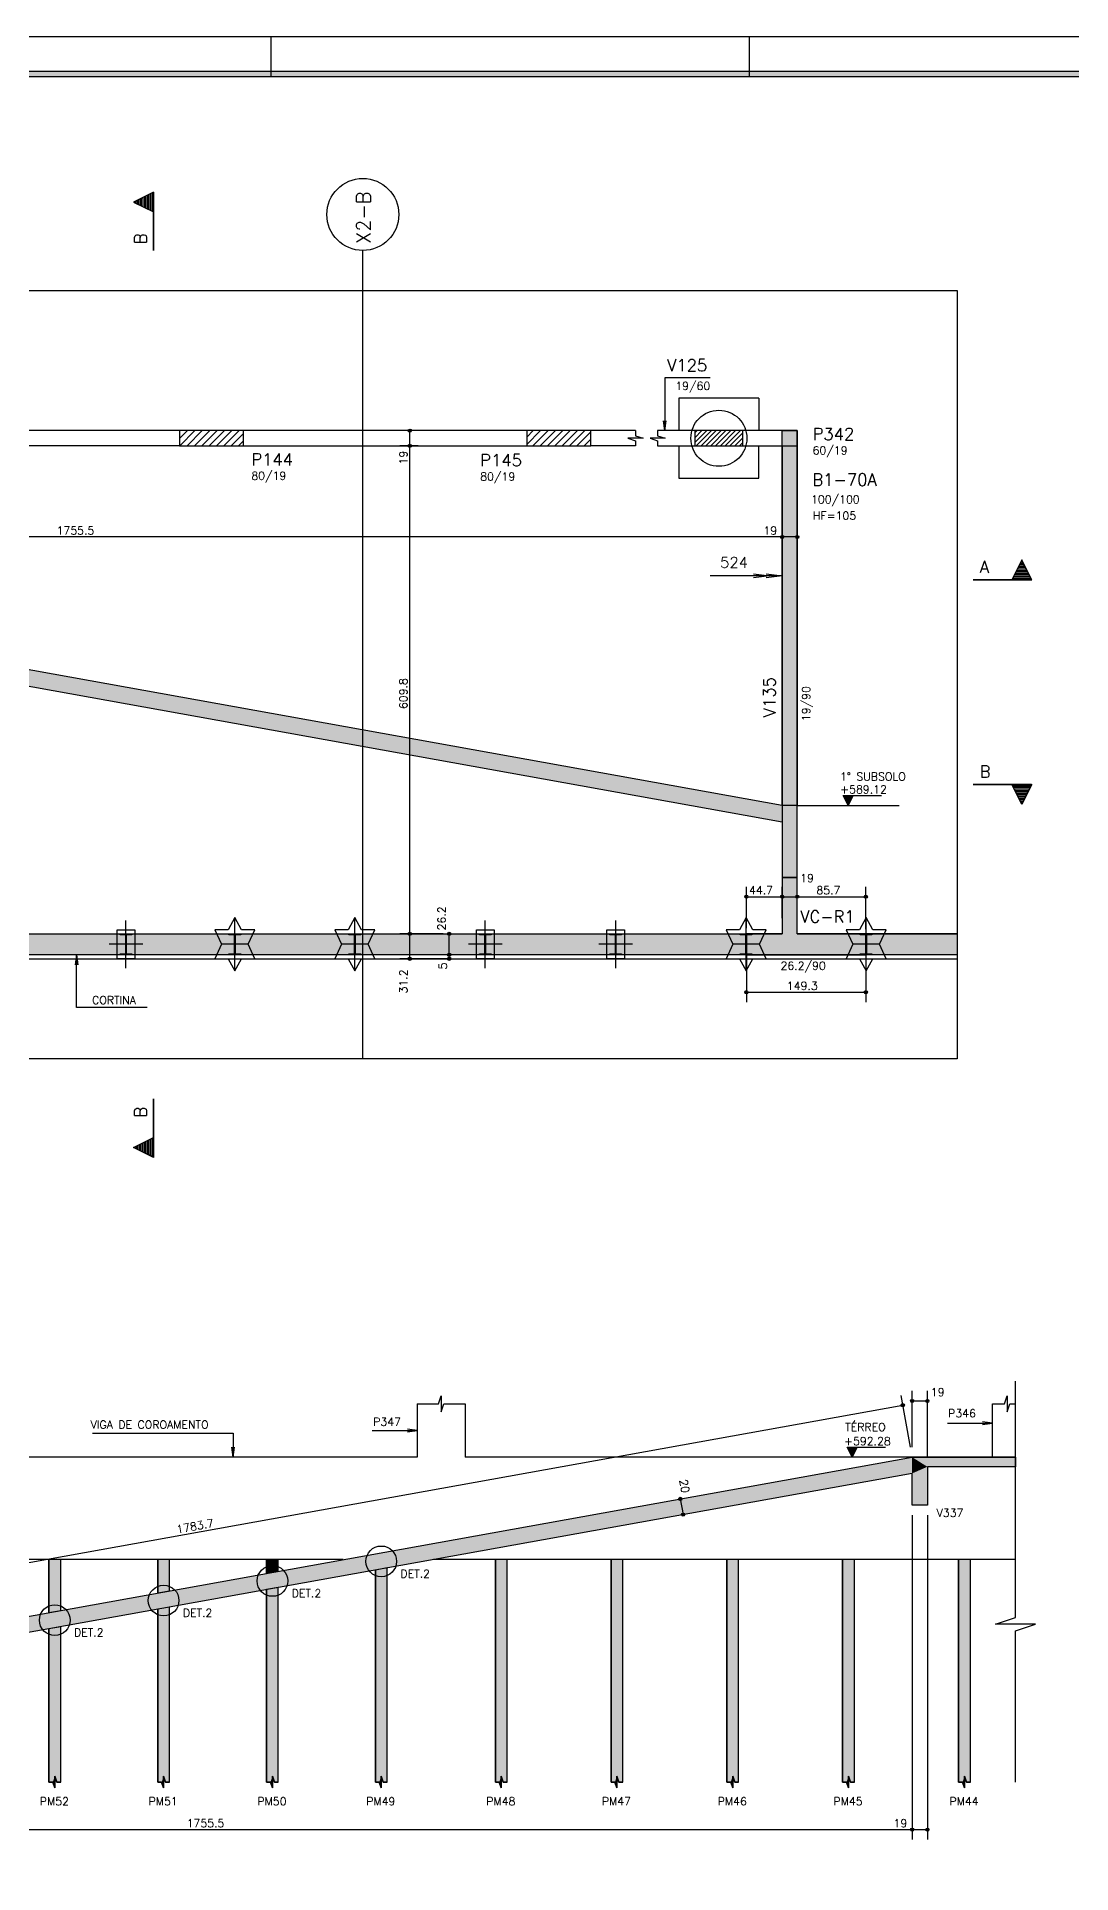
# Model space of a CAD drawing. Extents: x 0 to 119, y 0 to 84.
# Drawn here: x 27.09 to 52.95, y 38.2 to 84.1 of the extents above; entities that cross this region are included whole.
import ezdxf

# ---------------------------------------------------------------- set-up
doc = ezdxf.new("R2010")
doc.units = 0
doc.header["$LTSCALE"] = 100
doc.header["$MEASUREMENT"] = 0
for name, pattern in [('ESTILO_TQS_0001', [0.85, 0.7, -0.15]), ('ESTILO_TQS_0002', [0.3, 0.2, -0.1]), ('ESTILO_TQS_0004', [2.4, 1.5, 0.2, 0.15, -0.2, 0.15, -0.2])]:
    doc.linetypes.add(name, pattern=pattern)
for name, color, linetype in [('1', 1, 'CONTINUOUS'), ('11', 11, 'CONTINUOUS'), ('12', 12, 'CONTINUOUS'), ('2', 2, 'CONTINUOUS'), ('20', 4, 'CONTINUOUS'), ('29', 7, 'CONTINUOUS'), ('3', 3, 'CONTINUOUS'), ('4', 4, 'CONTINUOUS'), ('5', 5, 'CONTINUOUS'), ('6', 6, 'CONTINUOUS'), ('7', 7, 'CONTINUOUS'), ('8', 8, 'CONTINUOUS')]:
    doc.layers.add(name, color=color, linetype=linetype)
doc.styles.get("Standard").update_dxf_attribs({"font": 'ROMANS.SHX'})

msp = doc.modelspace()

# ---------------------------------------------------------------- linework, layer by layer
at = {"layer": '1', "linetype": 'ESTILO_TQS_0002'}
for p, q in [((46.106286, 64.888244), (48.651801, 64.888244)), ((51.564213, 48.598628), (46.935241, 48.598628))]:
    msp.add_line(p, q, dxfattribs=at)
at = {"layer": '1', "linetype": 'Continuous'}
for p, q in [((29.326291, 60.823467), (29.326291, 62.009467)), ((32.046303, 62.083237), (31.879637, 61.778573)), ((32.21297, 61.778573), (32.046303, 62.083237)), ((32.046303, 60.749904), (32.046303, 62.083237)), ((35.046303, 62.083237), (34.879637, 61.778573)), ((35.21297, 61.778573), (35.046303, 62.083237)), ((35.046303, 60.749904), (35.046303, 62.083237)), ((38.306291, 60.823467), (38.306291, 62.009467)), ((41.566291, 60.823467), (41.566291, 62.009467)), ((44.826303, 62.083237), (44.659636, 61.778573)), ((44.99297, 61.778573), (44.826303, 62.083237)), ((44.826303, 60.749904), (44.826303, 62.083237)), ((47.826303, 62.083237), (47.659636, 61.778573)), ((47.99297, 61.778573), (47.826303, 62.083237)), ((47.826303, 60.749904), (47.826303, 62.083237)), ((29.105801, 61.778571), (29.546801, 61.778571)), ((29.105801, 61.054571), (29.105801, 61.778571)), ((29.179291, 61.656171), (29.179291, 61.678571)), ((29.179291, 61.678571), (29.473291, 61.678571)), ((29.300091, 61.656171), (29.179291, 61.656171)), ((29.319691, 61.196571), (29.319691, 61.636571)), ((29.332891, 61.636571), (29.332891, 61.196571)), ((29.473291, 61.656171), (29.352491, 61.656171)), ((29.473291, 61.678571), (29.473291, 61.656171)), ((29.546801, 61.778571), (29.546801, 61.054571)), ((31.879637, 61.778573), (31.546303, 61.778573)), ((31.546303, 61.778573), (31.71297, 61.416571)), ((31.899291, 61.656171), (31.899291, 61.678571)), ((31.899291, 61.678571), (32.193291, 61.678571)), ((32.020091, 61.656171), (31.899291, 61.656171)), ((32.039691, 61.196571), (32.039691, 61.636571)), ((32.052891, 61.636571), (32.052891, 61.196571)), ((32.193291, 61.656171), (32.072491, 61.656171)), ((32.193291, 61.678571), (32.193291, 61.656171)), ((32.546303, 61.778573), (32.21297, 61.778573)), ((32.379637, 61.416571), (32.546303, 61.778573)), ((34.879637, 61.778573), (34.546303, 61.778573)), ((34.546303, 61.778573), (34.71297, 61.416571)), ((34.899291, 61.656171), (34.899291, 61.678571)), ((34.899291, 61.678571), (35.193291, 61.678571)), ((35.020091, 61.656171), (34.899291, 61.656171)), ((35.039691, 61.196571), (35.039691, 61.636571)), ((35.052891, 61.636571), (35.052891, 61.196571)), ((35.193291, 61.656171), (35.072491, 61.656171)), ((35.193291, 61.678571), (35.193291, 61.656171)), ((35.546303, 61.778573), (35.21297, 61.778573)), ((35.379637, 61.416571), (35.546303, 61.778573)), ((38.085801, 61.778571), (38.526801, 61.778571)), ((38.085801, 61.054571), (38.085801, 61.778571)), ((38.159291, 61.656171), (38.159291, 61.678571)), ((38.159291, 61.678571), (38.453291, 61.678571)), ((38.280091, 61.656171), (38.159291, 61.656171)), ((38.299691, 61.196571), (38.299691, 61.636571)), ((38.312891, 61.636571), (38.312891, 61.196571)), ((38.453291, 61.656171), (38.332491, 61.656171)), ((38.453291, 61.678571), (38.453291, 61.656171)), ((38.526801, 61.778571), (38.526801, 61.054571)), ((41.345801, 61.778571), (41.786801, 61.778571)), ((41.345801, 61.054571), (41.345801, 61.778571)), ((41.419291, 61.656171), (41.419291, 61.678571)), ((41.419291, 61.678571), (41.713291, 61.678571)), ((41.540091, 61.656171), (41.419291, 61.656171)), ((41.559691, 61.196571), (41.559691, 61.636571)), ((41.572891, 61.636571), (41.572891, 61.196571)), ((41.713291, 61.656171), (41.592491, 61.656171)), ((41.713291, 61.678571), (41.713291, 61.656171)), ((41.786801, 61.778571), (41.786801, 61.054571)), ((44.659636, 61.778573), (44.326303, 61.778573)), ((44.326303, 61.778573), (44.49297, 61.416571)), ((44.679291, 61.656171), (44.679291, 61.678571)), ((44.679291, 61.678571), (44.973291, 61.678571)), ((44.800091, 61.656171), (44.679291, 61.656171)), ((44.819691, 61.196571), (44.819691, 61.636571)), ((44.832891, 61.636571), (44.832891, 61.196571)), ((44.973291, 61.656171), (44.852491, 61.656171)), ((44.973291, 61.678571), (44.973291, 61.656171)), ((45.326303, 61.778573), (44.99297, 61.778573)), ((45.159636, 61.416571), (45.326303, 61.778573)), ((46.106286, 61.678571), (50.106286, 61.678571)), ((47.659636, 61.778573), (47.326303, 61.778573)), ((47.326303, 61.778573), (47.49297, 61.416571)), ((47.679291, 61.656171), (47.679291, 61.678571)), ((47.679291, 61.678571), (47.973291, 61.678571)), ((47.800091, 61.656171), (47.679291, 61.656171)), ((47.819691, 61.196571), (47.819691, 61.636571)), ((47.832891, 61.636571), (47.832891, 61.196571)), ((47.973291, 61.656171), (47.852491, 61.656171)), ((47.973291, 61.678571), (47.973291, 61.656171)), ((48.326303, 61.778573), (47.99297, 61.778573)), ((48.159636, 61.416571), (48.326303, 61.778573)), ((29.746801, 61.416571), (28.905801, 61.416571)), ((29.546801, 61.054571), (29.105801, 61.054571)), ((29.179291, 61.154571), (29.179291, 61.176971)), ((29.179291, 61.176971), (29.300091, 61.176971)), ((29.473291, 61.154571), (29.179291, 61.154571)), ((29.352491, 61.176971), (29.473291, 61.176971)), ((29.473291, 61.176971), (29.473291, 61.154571)), ((31.71297, 61.416571), (31.546303, 61.054573)), ((31.546303, 61.054573), (31.879637, 61.054573)), ((32.379637, 61.416571), (31.71297, 61.416571)), ((31.879637, 61.054573), (32.046303, 60.749904)), ((31.899291, 61.154571), (31.899291, 61.176971)), ((31.899291, 61.176971), (32.020091, 61.176971)), ((32.193291, 61.154571), (31.899291, 61.154571)), ((32.046303, 60.749904), (32.21297, 61.054573)), ((32.072491, 61.176971), (32.193291, 61.176971)), ((32.193291, 61.176971), (32.193291, 61.154571)), ((32.21297, 61.054573), (32.546303, 61.054573)), ((32.546303, 61.054573), (32.379637, 61.416571)), ((34.71297, 61.416571), (34.546303, 61.054573)), ((34.546303, 61.054573), (34.879637, 61.054573)), ((35.379637, 61.416571), (34.71297, 61.416571)), ((34.879637, 61.054573), (35.046303, 60.749904)), ((34.899291, 61.154571), (34.899291, 61.176971)), ((34.899291, 61.176971), (35.020091, 61.176971)), ((35.193291, 61.154571), (34.899291, 61.154571)), ((35.046303, 60.749904), (35.21297, 61.054573)), ((35.072491, 61.176971), (35.193291, 61.176971)), ((35.193291, 61.176971), (35.193291, 61.154571)), ((35.21297, 61.054573), (35.546303, 61.054573)), ((35.546303, 61.054573), (35.379637, 61.416571)), ((38.726801, 61.416571), (37.885801, 61.416571)), ((38.526801, 61.054571), (38.085801, 61.054571)), ((38.159291, 61.154571), (38.159291, 61.176971)), ((38.159291, 61.176971), (38.280091, 61.176971)), ((38.453291, 61.154571), (38.159291, 61.154571)), ((38.332491, 61.176971), (38.453291, 61.176971)), ((38.453291, 61.176971), (38.453291, 61.154571)), ((41.986801, 61.416571), (41.145801, 61.416571)), ((41.786801, 61.054571), (41.345801, 61.054571)), ((41.419291, 61.154571), (41.419291, 61.176971)), ((41.419291, 61.176971), (41.540091, 61.176971)), ((41.713291, 61.154571), (41.419291, 61.154571)), ((41.592491, 61.176971), (41.713291, 61.176971)), ((41.713291, 61.176971), (41.713291, 61.154571)), ((44.49297, 61.416571), (44.326303, 61.054573)), ((44.326303, 61.054573), (44.659636, 61.054573)), ((45.159636, 61.416571), (44.49297, 61.416571)), ((44.659636, 61.054573), (44.826303, 60.749904)), ((44.679291, 61.154571), (44.679291, 61.176971)), ((44.679291, 61.176971), (44.800091, 61.176971)), ((44.973291, 61.154571), (44.679291, 61.154571)), ((44.826303, 60.749904), (44.99297, 61.054573)), ((44.852491, 61.176971), (44.973291, 61.176971)), ((44.973291, 61.176971), (44.973291, 61.154571)), ((44.99297, 61.054573), (45.326303, 61.054573)), ((45.326303, 61.054573), (45.159636, 61.416571)), ((47.49297, 61.416571), (47.326303, 61.054573)), ((47.326303, 61.054573), (47.659636, 61.054573)), ((48.159636, 61.416571), (47.49297, 61.416571)), ((47.659636, 61.054573), (47.826303, 60.749904)), ((47.679291, 61.154571), (47.679291, 61.176971)), ((47.679291, 61.176971), (47.800091, 61.176971)), ((47.973291, 61.154571), (47.679291, 61.154571)), ((47.826303, 60.749904), (47.99297, 61.054573)), ((47.852491, 61.176971), (47.973291, 61.176971)), ((47.973291, 61.176971), (47.973291, 61.154571)), ((47.99297, 61.054573), (48.326303, 61.054573)), ((48.326303, 61.054573), (48.159636, 61.416571))]:
    msp.add_line(p, q, dxfattribs=at)
for points in [[(30.013298, 80.213137), (29.52227, 79.967624), (30.013298, 79.722109), (30.013298, 80.213137)], [(51.962046, 70.526118), (51.716533, 71.017146), (51.471018, 70.526118), (51.962046, 70.526118)], [(51.962046, 65.407023), (51.716533, 64.915995), (51.471018, 65.407023), (51.962046, 65.407023)], [(44.826303, 61.154571), (14.208545, 61.154571), (14.208545, 61.262571), (13.896544, 61.36657), (14.520545, 61.36657), (14.208545, 61.470571), (14.208545, 61.678571), (44.826303, 61.678571), (44.826303, 61.154571)], [(47.826291, 61.678571), (50.106286, 61.678571), (50.106286, 61.154571), (47.826291, 61.154571), (47.826291, 61.678571)], [(30.013298, 56.094631), (29.52227, 56.340145), (30.013298, 56.58566), (30.013298, 56.094631)]]:
    msp.add_lwpolyline(points, dxfattribs=at)
at = {"layer": '1', "linetype": 'ESTILO_TQS_0002'}
msp.add_circle((44.146286, 74.064571), 0.7, dxfattribs=at)
at = {"layer": '1', "linetype": 'Continuous'}
for centre, start, end in [((29.300091, 61.636571), 360, 90), ((29.352491, 61.636571), 90, 179.999999), ((32.020091, 61.636571), 360, 90), ((32.072491, 61.636571), 90, 179.999999), ((35.020091, 61.636571), 360, 90), ((35.072491, 61.636571), 90, 179.999999), ((38.280091, 61.636571), 360, 90), ((38.332491, 61.636571), 90, 179.999999), ((41.540091, 61.636571), 360, 90), ((41.592491, 61.636571), 90, 179.999999), ((44.800091, 61.636571), 360, 90), ((44.852491, 61.636571), 90, 179.999999), ((47.800091, 61.636571), 360, 90), ((47.852491, 61.636571), 90, 179.999999), ((29.300091, 61.196571), 270, 360), ((29.352491, 61.196571), 180, 270), ((32.020091, 61.196571), 270, 360), ((32.072491, 61.196571), 180, 270), ((35.020091, 61.196571), 270, 360), ((35.072491, 61.196571), 180, 270), ((38.280091, 61.196571), 270, 360), ((38.332491, 61.196571), 180, 270), ((41.540091, 61.196571), 270, 360), ((41.592491, 61.196571), 180, 270), ((44.800091, 61.196571), 270, 360), ((44.852491, 61.196571), 180, 270), ((47.800091, 61.196571), 270, 360), ((47.852491, 61.196571), 180, 270)]:
    msp.add_arc(centre, 0.0196, start, end, dxfattribs=at)
for points in [[(44.826303, 61.154571), (14.208545, 61.470571), (14.208545, 61.678571)], [(44.826303, 61.154571), (14.208545, 61.678571), (44.826303, 61.678571)], [(44.826303, 61.154571), (44.826303, 61.678571), (44.826303, 61.154571)], [(47.826291, 61.678571), (50.106286, 61.678571), (50.106286, 61.154571)], [(47.826291, 61.678571), (50.106286, 61.154571), (47.826291, 61.154571)], [(47.826291, 61.678571), (47.826291, 61.154571), (47.826291, 61.678571)], [(44.826303, 61.154571), (14.208545, 61.262571), (13.896544, 61.36657)], [(44.826303, 61.154571), (13.896544, 61.36657), (14.520545, 61.36657)], [(44.826303, 61.154571), (14.520545, 61.36657), (14.208545, 61.470571)], [(44.826303, 61.154571), (14.208545, 61.154571), (14.208545, 61.262571)]]:
    msp.add_solid(points, dxfattribs=at)
at = {"layer": '11', "linetype": 'ESTILO_TQS_0004'}
msp.add_line((6.236286, 61.054571), (50.106286, 61.054568), dxfattribs=at)
msp.add_lwpolyline([(6.236286, 77.757377), (50.106286, 77.757377), (50.106286, 58.550392), (6.236286, 58.550392), (6.236286, 77.757377)], dxfattribs=at)
at = {"layer": '12', "linetype": 'Continuous'}
for p, q in [((30.666286, 74.054358), (30.866498, 74.254571)), ((30.666286, 74.238206), (30.682651, 74.254571)), ((30.670346, 73.874571), (31.050346, 74.254571)), ((30.854194, 73.874571), (31.234194, 74.254571)), ((31.038042, 73.874571), (31.418042, 74.254571)), ((31.22189, 73.874571), (31.60189, 74.254571)), ((31.405737, 73.874571), (31.785737, 74.254571)), ((31.589585, 73.874571), (31.969585, 74.254571)), ((31.773433, 73.874571), (32.153433, 74.254571)), ((31.957281, 73.874571), (32.266286, 74.183576)), ((32.141128, 73.874571), (32.266286, 73.999728)), ((39.346286, 73.909666), (39.691191, 74.254571)), ((39.346286, 74.093513), (39.507343, 74.254571)), ((39.495039, 73.874571), (39.875039, 74.254571)), ((39.678887, 73.874571), (40.058887, 74.254571)), ((39.862734, 73.874571), (40.242734, 74.254571)), ((40.046582, 73.874571), (40.426582, 74.254571)), ((40.23043, 73.874571), (40.61043, 74.254571)), ((40.414278, 73.874571), (40.794278, 74.254571)), ((40.598125, 73.874571), (40.946286, 74.222731)), ((40.781973, 73.874571), (40.946286, 74.038884))]:
    msp.add_line(p, q, dxfattribs=at)
at = {"layer": '2', "linetype": 'Continuous'}
for p, q in [((32.950081, 84.099962), (32.950081, 83.099962)), ((44.900081, 84.099962), (44.900081, 83.099962)), ((36.656151, 74.254571), (36.169815, 74.254571)), ((36.419815, 73.874571), (36.419815, 74.254571)), ((36.906151, 74.254571), (36.906151, 74.254571)), ((36.630222, 73.874571), (36.169815, 73.874571)), ((36.630222, 73.874571), (36.169815, 73.874571)), ((36.419815, 61.678571), (36.419815, 73.874571)), ((36.880222, 73.874571), (36.880222, 73.874571)), ((36.880222, 73.874571), (36.880222, 73.874571)), ((45.726286, 71.473323), (45.726286, 71.847693)), ((45.726286, 71.473323), (45.726286, 71.847693)), ((46.106286, 71.528525), (46.106286, 71.847693)), ((45.726286, 71.597693), (10.616286, 71.597693)), ((46.106286, 71.597693), (45.726286, 71.597693)), ((45.726286, 71.223323), (45.726286, 71.223323)), ((45.726286, 71.223323), (45.726286, 71.223323)), ((46.106286, 71.278525), (46.106286, 71.278525)), ((47.254043, 65.138244), (48.214043, 65.138244)), ((47.379043, 64.888244), (47.254043, 65.138244)), ((47.492896, 65.115948), (47.265191, 65.115948)), ((47.481748, 65.093652), (47.276339, 65.093652)), ((47.4706, 65.071357), (47.287486, 65.071357)), ((47.459452, 65.049061), (47.298634, 65.049061)), ((47.448304, 65.026766), (47.309782, 65.026765)), ((47.437156, 65.00447), (47.32093, 65.00447)), ((47.426008, 64.982174), (47.332078, 64.982174)), ((47.41486, 64.959877), (47.343226, 64.959878)), ((47.403712, 64.937582), (47.354374, 64.937582)), ((47.392565, 64.915287), (47.365522, 64.915287)), ((47.379043, 64.888244), (47.504044, 65.138244)), ((44.832891, 61.818256), (44.832891, 62.855929)), ((44.832891, 62.605929), (45.726285, 62.605929)), ((45.726285, 62.06704), (45.726285, 62.855929)), ((45.726285, 62.06704), (45.726285, 62.855929)), ((45.726285, 62.605929), (46.106286, 62.605929)), ((46.106286, 62.763629), (46.106286, 62.855929)), ((46.106286, 62.763629), (46.106286, 62.855929)), ((46.106286, 62.605929), (47.819691, 62.605929)), ((46.106286, 62.513629), (46.106286, 62.513629)), ((46.106286, 62.513629), (46.106286, 62.513629)), ((47.819691, 61.792071), (47.819691, 62.855929)), ((37.251858, 61.678571), (36.169815, 61.678571)), ((37.251858, 61.678571), (36.169815, 61.678571)), ((36.419815, 61.054569), (36.419815, 61.678571)), ((37.251858, 61.678571), (37.251858, 61.678571)), ((37.406395, 61.154571), (37.406395, 61.678571)), ((37.501858, 61.678571), (37.501858, 61.678571)), ((37.501858, 61.678571), (37.501858, 61.678571)), ((37.501858, 61.678571), (37.656395, 61.678571)), ((44.832891, 61.568256), (44.832891, 61.568256)), ((44.832891, 61.515316), (44.832891, 61.515316)), ((45.726285, 61.81704), (45.726285, 61.81704)), ((45.726285, 61.81704), (45.726285, 61.81704)), ((47.819691, 61.542071), (47.819691, 61.542071)), ((47.819691, 61.542071), (47.819691, 61.542071)), ((37.406395, 61.054569), (36.169815, 61.054569)), ((37.308616, 61.154571), (37.156395, 61.154571)), ((37.308616, 61.154571), (37.156395, 61.154571)), ((37.406395, 61.054569), (37.156395, 61.054569)), ((37.406395, 61.054569), (37.406395, 61.154571)), ((37.558616, 61.154571), (37.558616, 61.154571)), ((37.558616, 61.154571), (37.558616, 61.154571)), ((37.656395, 61.054569), (37.656395, 61.054569)), ((37.656395, 61.054569), (37.656395, 61.054569)), ((44.832891, 61.265316), (44.832891, 59.96916)), ((47.819691, 61.292071), (47.819691, 59.96916)), ((44.832891, 60.21916), (47.819691, 60.21916)), ((48.932583, 48.844674), (48.698852, 50.143139)), ((48.976872, 48.848628), (48.976872, 50.253332)), ((49.356872, 48.608628), (49.356872, 50.253332)), ((13.633141, 43.577093), (48.743141, 49.897093)), ((36.606872, 49.929519), (36.606872, 48.598628)), ((37.806872, 49.929519), (37.806872, 48.598628)), ((48.976872, 50.003332), (49.356872, 50.003332)), ((50.986872, 48.598628), (50.986872, 49.929519)), ((47.351338, 48.848629), (48.311338, 48.848629)), ((47.476338, 48.598628), (47.351338, 48.848629)), ((47.590191, 48.826332), (47.362486, 48.826332)), ((47.579043, 48.804037), (47.373634, 48.804037)), ((47.567895, 48.781741), (47.384781, 48.781741)), ((47.556747, 48.759445), (47.395929, 48.759445)), ((47.545599, 48.73715), (47.407077, 48.737149)), ((47.534451, 48.714854), (47.418225, 48.714854)), ((47.523303, 48.692558), (47.429373, 48.692558)), ((47.512155, 48.670262), (47.440521, 48.670262)), ((47.476338, 48.598628), (47.601339, 48.848629)), ((36.606872, 48.598628), (26.646872, 48.598628)), ((48.976872, 48.598628), (37.806872, 48.598628)), ((47.501007, 48.647966), (47.451669, 48.647966)), ((47.48986, 48.625671), (47.462817, 48.625671)), ((48.976872, 48.598628), (48.976872, 48.598628)), ((48.976872, 48.598628), (48.976872, 48.598628)), ((49.356872, 48.358628), (49.356872, 48.358628)), ((43.182148, 47.555551), (43.253011, 47.161887)), ((43.182148, 47.555551), (43.182148, 47.555551)), ((48.976872, 47.398628), (48.976872, 47.398628)), ((48.976872, 47.398628), (48.976872, 47.398628)), ((49.356872, 47.398628), (49.356872, 47.398628)), ((43.253011, 47.161887), (43.253011, 47.161887)), ((48.976872, 47.148628), (48.976872, 39.039838)), ((48.976872, 47.148628), (48.976872, 39.039838)), ((49.356872, 47.148628), (49.356872, 39.039838)), ((34.75511, 46.038628), (10.019867, 46.038628)), ((27.399867, 44.714645), (27.399867, 46.038628)), ((27.693867, 44.767566), (27.693867, 46.038628)), ((30.119867, 45.20426), (30.119867, 46.038628)), ((30.413867, 45.257182), (30.413867, 46.038628)), ((32.839867, 45.693876), (32.839867, 46.038628)), ((33.133867, 45.746797), (33.133867, 46.038628)), ((51.564213, 46.038628), (37.012946, 46.038628)), ((38.559867, 40.478584), (38.559867, 46.038628)), ((38.853867, 40.478584), (38.853867, 46.038628)), ((41.449875, 40.478584), (41.449875, 46.038628)), ((41.743875, 40.478584), (41.743875, 46.038628)), ((44.344875, 40.478584), (44.344875, 46.038628)), ((44.638875, 40.478584), (44.638875, 46.038628)), ((47.239875, 40.478584), (47.239875, 46.038628)), ((47.533875, 40.478584), (47.533875, 46.038628)), ((50.139886, 40.478584), (50.139886, 46.038628)), ((50.433886, 40.478584), (50.433886, 46.038628)), ((35.559898, 40.478584), (35.559898, 45.777075)), ((35.853898, 40.478584), (35.853898, 45.829996)), ((32.839867, 40.478584), (32.839867, 45.287447)), ((33.133867, 40.478584), (33.133867, 45.340368)), ((30.119867, 40.478584), (30.119867, 44.797831)), ((30.413867, 40.478584), (30.413867, 44.850753)), ((27.399867, 40.478584), (27.399867, 44.308216)), ((27.693867, 40.478584), (27.693867, 44.361137)), ((13.866873, 39.289838), (48.976872, 39.289838)), ((48.976872, 39.289838), (49.356872, 39.289838))]:
    msp.add_line(p, q, dxfattribs=at)
for points in [[(0.000081, -0.000038), (118.900081, -0.000038), (118.900081, 84.099962), (0.000081, 84.099962), (0.000081, -0.000038)], [(117.900081, 0.999962), (117.900081, 0.859962), (2.360081, 0.859962), (2.360081, 83.239962), (117.900081, 83.239962), (117.900081, 83.099962), (2.500081, 83.099962), (2.500081, 0.999962), (117.900081, 0.999962)], [(117.900081, 0.999962), (117.900081, 0.859962), (2.360081, 0.859962), (2.360081, 83.239962), (117.900081, 83.239962), (117.900081, 83.099962), (2.500081, 83.099962), (2.500081, 0.999962), (117.900081, 0.999962)], [(2.500081, 0.999962), (117.900081, 0.999962), (117.900081, 83.099962), (2.500081, 83.099962), (2.500081, 0.999962)], [(43.93165, 75.5743), (42.79586, 75.5743), (42.79586, 74.254571), (42.763229, 74.502432), (42.79586, 74.254571), (42.828492, 74.502432)], [(47.504044, 65.138244), (47.379043, 64.888244), (47.254043, 65.138244), (47.504044, 65.138244)], [(29.852496, 59.840206), (28.092237, 59.840206), (28.092237, 61.154571), (28.124868, 60.906709), (28.092237, 61.154571), (28.059605, 60.906709)], [(36.606872, 49.929519), (37.140205, 49.929519), (37.206872, 50.129519), (37.206872, 49.729519), (37.273539, 49.929519), (37.806872, 49.929519)], [(50.986872, 49.929519), (51.286872, 49.929519), (51.353539, 50.129519), (51.353539, 49.729519), (51.420205, 49.929519), (51.564213, 49.929519)], [(28.489331, 49.196354), (32.003369, 49.196354), (32.003369, 48.598628), (31.970737, 48.84649), (32.003369, 48.598628), (32.036, 48.84649)], [(35.481571, 49.264074), (36.606872, 49.264074), (36.359011, 49.231442), (36.606872, 49.264074), (36.359011, 49.296705)], [(49.861571, 49.4514), (50.986872, 49.4514), (50.739011, 49.418769), (50.986872, 49.4514), (50.739011, 49.484032)], [(47.601339, 48.848629), (47.476338, 48.598628), (47.351338, 48.848629), (47.601339, 48.848629)], [(27.693867, 40.478584), (27.595867, 40.478584), (27.546867, 40.625584), (27.546867, 40.331584), (27.497867, 40.478584), (27.399867, 40.478584)], [(30.413867, 40.478584), (30.315867, 40.478584), (30.266867, 40.625584), (30.266867, 40.331584), (30.217867, 40.478584), (30.119867, 40.478584)], [(33.133867, 40.478584), (33.035867, 40.478584), (32.986867, 40.625584), (32.986867, 40.331584), (32.937867, 40.478584), (32.839867, 40.478584)], [(35.853898, 40.478584), (35.755898, 40.478584), (35.706898, 40.625584), (35.706898, 40.331584), (35.657898, 40.478584), (35.559898, 40.478584)], [(38.853867, 40.478584), (38.755867, 40.478584), (38.706867, 40.625584), (38.706867, 40.331584), (38.657867, 40.478584), (38.559867, 40.478584)], [(41.743875, 40.478584), (41.645875, 40.478584), (41.596875, 40.625584), (41.596875, 40.331584), (41.547875, 40.478584), (41.449875, 40.478584)], [(44.638875, 40.478584), (44.540875, 40.478584), (44.491875, 40.625584), (44.491875, 40.331584), (44.442875, 40.478584), (44.344875, 40.478584)], [(47.533875, 40.478584), (47.435875, 40.478584), (47.386875, 40.625584), (47.386875, 40.331584), (47.337875, 40.478584), (47.239875, 40.478584)], [(50.433886, 40.478584), (50.335886, 40.478584), (50.286886, 40.625584), (50.286886, 40.331584), (50.237886, 40.478584), (50.139886, 40.478584)]]:
    msp.add_lwpolyline(points, dxfattribs=at)
at = {"layer": '2', "linetype": 'ESTILO_TQS_0001'}
msp.add_lwpolyline([(51.564213, 40.478584), (51.564213, 44.260041), (52.064213, 44.426708), (51.064213, 44.426708), (51.564213, 44.593375), (51.564213, 50.502255)], dxfattribs=at)
at = {"layer": '2', "linetype": 'Continuous'}
for centre, radius in [((36.419815, 74.254571), 0.04), ((36.419815, 73.874571), 0.04), ((36.419815, 73.874571), 0.04), ((36.419815, 74.254571), 0.02), ((36.419815, 73.874571), 0.02), ((36.419815, 73.874571), 0.02), ((45.726286, 71.597693), 0.04), ((45.726286, 71.597693), 0.04), ((45.726286, 71.597693), 0.02), ((45.726286, 71.597693), 0.02), ((46.106286, 71.597693), 0.04), ((46.106286, 71.597693), 0.02), ((44.832891, 62.605929), 0.04), ((44.832891, 62.605929), 0.02), ((45.726285, 62.605929), 0.04), ((45.726285, 62.605929), 0.04), ((45.726285, 62.605929), 0.02), ((45.726285, 62.605929), 0.02), ((46.106286, 62.605929), 0.04), ((46.106286, 62.605929), 0.04), ((46.106286, 62.605929), 0.02), ((46.106286, 62.605929), 0.02), ((47.819691, 62.605929), 0.04), ((47.819691, 62.605929), 0.02), ((36.419815, 61.678571), 0.04), ((36.419815, 61.678571), 0.04), ((36.419815, 61.678571), 0.02), ((36.419815, 61.678571), 0.02), ((37.406395, 61.678571), 0.04), ((37.406395, 61.678571), 0.02), ((36.419815, 61.054569), 0.04), ((36.419815, 61.054569), 0.02), ((37.406395, 61.154571), 0.04), ((37.406395, 61.154571), 0.04), ((37.406395, 61.054569), 0.04), ((37.406395, 61.154571), 0.02), ((37.406395, 61.154571), 0.02), ((37.406395, 61.054569), 0.02), ((44.832891, 60.21916), 0.04), ((44.832891, 60.21916), 0.02), ((47.819691, 60.21916), 0.04), ((47.819691, 60.21916), 0.02), ((48.976872, 50.003332), 0.04), ((49.356872, 50.003332), 0.04), ((48.743141, 49.897093), 0.04), ((48.743141, 49.897093), 0.02), ((48.976872, 50.003332), 0.02), ((49.356872, 50.003332), 0.02), ((43.182148, 47.555551), 0.04), ((43.182148, 47.555551), 0.02), ((43.253011, 47.161887), 0.04), ((43.253011, 47.161887), 0.02), ((48.976872, 39.289838), 0.04), ((48.976872, 39.289838), 0.04), ((48.976872, 39.289838), 0.02), ((48.976872, 39.289838), 0.02), ((49.356872, 39.289838), 0.04), ((49.356872, 39.289838), 0.02)]:
    msp.add_circle(centre, radius, dxfattribs=at)
for points in [[(2.500081, 83.099962), (2.360081, 83.239962), (117.900081, 83.239962)], [(117.900081, 83.239962), (117.900081, 83.099962), (2.500081, 83.099962)]]:
    msp.add_solid(points, dxfattribs=at)
at = {"layer": '20', "linetype": 'ESTILO_TQS_0001'}
for p, q in [((31.466286, 74.064571), (31.466286, 74.064571)), ((31.466286, 74.064571), (31.466286, 74.064571)), ((31.466286, 74.064571), (31.466286, 74.064571)), ((31.466286, 74.064571), (31.466286, 74.064571)), ((40.146286, 74.064571), (40.146286, 74.064571)), ((40.146286, 74.064571), (40.146286, 74.064571)), ((40.146286, 74.064571), (40.146286, 74.064571)), ((40.146286, 74.064571), (40.146286, 74.064571)), ((44.146286, 74.064571), (44.146286, 74.064571)), ((44.146286, 74.064571), (44.146286, 74.064571)), ((44.146286, 74.064571), (44.146286, 74.064571)), ((44.146286, 74.064571), (44.146286, 74.064571))]:
    msp.add_line(p, q, dxfattribs=at)
at = {"layer": '20', "linetype": 'Continuous'}
for points in [[(46.106286, 64.888244), (45.726286, 64.888244), (45.726286, 74.254571), (46.106286, 74.254571), (46.106286, 64.888244)], [(46.106286, 63.0882), (45.726285, 63.0882), (45.726285, 61.678571), (44.826303, 61.678571), (44.826303, 61.154571), (47.826291, 61.154571), (47.826291, 61.678571), (46.106286, 61.678571), (46.106286, 63.0882)]]:
    msp.add_lwpolyline(points, dxfattribs=at)
for points in [[(46.106286, 64.888244), (45.726286, 64.888244), (45.726286, 74.254571)], [(46.106286, 64.888244), (45.726286, 74.254571), (46.106286, 74.254571)], [(46.106286, 64.888244), (46.106286, 74.254571), (46.106286, 64.888244)], [(46.106286, 63.0882), (45.726285, 63.0882), (46.106286, 61.678571)], [(45.726285, 63.0882), (45.726285, 61.678571), (46.106286, 61.678571)], [(45.726285, 61.678571), (44.826303, 61.678571), (47.826291, 61.154571)], [(47.826291, 61.154571), (44.826303, 61.678571), (44.826303, 61.154571)], [(46.106286, 61.678571), (45.726285, 61.678571), (47.826291, 61.154571)], [(47.826291, 61.154571), (47.826291, 61.678571), (46.106286, 61.678571)]]:
    msp.add_solid(points, dxfattribs=at)
at = {"layer": '29', "linetype": 'Continuous'}
for points in [[(27.399867, 46.038628), (27.399867, 44.714641), (27.693867, 44.767562), (27.693867, 46.038628), (27.399867, 46.038628)], [(30.119867, 46.038628), (30.119867, 45.204253), (30.413867, 45.257175), (30.413867, 46.038628), (30.119867, 46.038628)], [(32.839867, 46.038628), (32.839867, 45.693876), (33.133867, 45.746797), (33.133867, 46.038628), (32.839867, 46.038628)], [(38.853867, 40.478584), (38.853867, 46.038628), (38.559867, 46.038628), (38.559867, 40.478584), (38.657867, 40.478584), (38.706867, 40.331584), (38.706867, 40.625584), (38.755867, 40.478584), (38.853867, 40.478584)], [(41.743875, 40.478584), (41.743875, 46.038628), (41.449875, 46.038628), (41.449875, 40.478584), (41.547875, 40.478584), (41.596875, 40.331584), (41.596875, 40.625584), (41.645875, 40.478584), (41.743875, 40.478584)], [(44.638875, 40.478584), (44.638875, 46.038628), (44.344875, 46.038628), (44.344875, 40.478584), (44.442875, 40.478584), (44.491875, 40.331584), (44.491875, 40.625584), (44.540875, 40.478584), (44.638875, 40.478584)], [(47.533875, 40.478584), (47.533875, 46.038628), (47.239875, 46.038628), (47.239875, 40.478584), (47.337875, 40.478584), (47.386875, 40.331584), (47.386875, 40.625584), (47.435875, 40.478584), (47.533875, 40.478584)], [(50.433886, 40.478584), (50.433886, 46.038628), (50.139886, 46.038628), (50.139886, 40.478584), (50.237886, 40.478584), (50.286886, 40.331584), (50.286886, 40.625584), (50.335886, 40.478584), (50.433886, 40.478584)], [(35.853898, 40.478584), (35.853898, 45.829996), (35.559898, 45.777075), (35.559898, 40.478584), (35.657898, 40.478584), (35.706898, 40.331584), (35.706898, 40.625584), (35.755898, 40.478584), (35.853898, 40.478584)], [(33.133867, 40.478584), (33.133867, 45.340369), (32.839867, 45.287447), (32.839867, 40.478584), (32.937867, 40.478584), (32.986867, 40.331584), (32.986867, 40.625584), (33.035867, 40.478584), (33.133867, 40.478584)], [(30.413867, 40.478584), (30.413867, 44.850753), (30.119867, 44.797831), (30.119867, 40.478584), (30.217867, 40.478584), (30.266867, 40.331584), (30.266867, 40.625584), (30.315867, 40.478584), (30.413867, 40.478584)], [(27.693867, 40.478584), (27.693867, 44.361132), (27.399867, 44.308221), (27.399867, 40.478584), (27.497867, 40.478584), (27.546867, 40.331584), (27.546867, 40.625584), (27.595867, 40.478584), (27.693867, 40.478584)]]:
    msp.add_lwpolyline(points, dxfattribs=at)
for points in [[(27.399867, 46.038628), (27.399867, 44.714641), (27.693867, 44.767562)], [(27.399867, 46.038628), (27.693867, 44.767562), (27.693867, 46.038628)], [(27.399867, 46.038628), (27.693867, 46.038628), (27.399867, 46.038628)], [(30.119867, 46.038628), (30.119867, 45.204253), (30.413867, 45.257175)], [(30.119867, 46.038628), (30.413867, 45.257175), (30.413867, 46.038628)], [(30.119867, 46.038628), (30.413867, 46.038628), (30.119867, 46.038628)], [(32.839867, 46.038628), (32.839867, 45.693876), (33.133867, 45.746797)], [(32.839867, 46.038628), (33.133867, 45.746797), (33.133867, 46.038628)], [(32.839867, 46.038628), (33.133867, 46.038628), (32.839867, 46.038628)], [(38.853867, 46.038628), (38.559867, 46.038628), (38.559867, 40.478584)], [(38.853867, 46.038628), (38.559867, 40.478584), (38.657867, 40.478584)], [(38.853867, 46.038628), (38.657867, 40.478584), (38.706867, 40.625584)], [(38.853867, 46.038628), (38.706867, 40.625584), (38.755867, 40.478584)], [(38.853867, 46.038628), (38.755867, 40.478584), (38.853867, 40.478584)], [(41.743875, 46.038628), (41.449875, 46.038628), (41.449875, 40.478584)], [(41.743875, 46.038628), (41.449875, 40.478584), (41.547875, 40.478584)], [(41.743875, 46.038628), (41.547875, 40.478584), (41.596875, 40.625584)], [(41.743875, 46.038628), (41.596875, 40.625584), (41.645875, 40.478584)], [(41.743875, 46.038628), (41.645875, 40.478584), (41.743875, 40.478584)], [(44.638875, 46.038628), (44.344875, 46.038628), (44.344875, 40.478584)], [(44.638875, 46.038628), (44.344875, 40.478584), (44.442875, 40.478584)], [(44.638875, 46.038628), (44.442875, 40.478584), (44.491875, 40.625584)], [(44.638875, 46.038628), (44.491875, 40.625584), (44.540875, 40.478584)], [(44.638875, 46.038628), (44.540875, 40.478584), (44.638875, 40.478584)], [(47.533875, 46.038628), (47.239875, 46.038628), (47.239875, 40.478584)], [(47.533875, 46.038628), (47.239875, 40.478584), (47.337875, 40.478584)], [(47.533875, 46.038628), (47.337875, 40.478584), (47.386875, 40.625584)], [(47.533875, 46.038628), (47.386875, 40.625584), (47.435875, 40.478584)], [(47.533875, 46.038628), (47.435875, 40.478584), (47.533875, 40.478584)], [(50.433886, 46.038628), (50.139886, 46.038628), (50.139886, 40.478584)], [(50.433886, 46.038628), (50.139886, 40.478584), (50.237886, 40.478584)], [(50.433886, 46.038628), (50.237886, 40.478584), (50.286886, 40.625584)], [(50.433886, 46.038628), (50.286886, 40.625584), (50.335886, 40.478584)], [(50.433886, 46.038628), (50.335886, 40.478584), (50.433886, 40.478584)], [(35.853898, 45.829996), (35.559898, 45.777075), (35.559898, 40.478584)], [(35.853898, 45.829996), (35.559898, 40.478584), (35.657898, 40.478584)], [(35.853898, 45.829996), (35.657898, 40.478584), (35.706898, 40.625584)], [(35.853898, 45.829996), (35.706898, 40.625584), (35.755898, 40.478584)], [(35.853898, 45.829996), (35.755898, 40.478584), (35.853898, 40.478584)], [(33.133867, 45.340369), (32.839867, 45.287447), (32.839867, 40.478584)], [(33.133867, 45.340369), (32.839867, 40.478584), (32.937867, 40.478584)], [(33.133867, 45.340369), (32.937867, 40.478584), (32.986867, 40.625584)], [(33.133867, 45.340369), (32.986867, 40.625584), (33.035867, 40.478584)], [(33.133867, 45.340369), (33.035867, 40.478584), (33.133867, 40.478584)], [(30.413867, 44.850753), (30.119867, 44.797831), (30.119867, 40.478584)], [(30.413867, 44.850753), (30.119867, 40.478584), (30.217867, 40.478584)], [(30.413867, 44.850753), (30.217867, 40.478584), (30.266867, 40.625584)], [(30.413867, 44.850753), (30.266867, 40.625584), (30.315867, 40.478584)], [(30.413867, 44.850753), (30.315867, 40.478584), (30.413867, 40.478584)], [(27.693867, 44.361132), (27.399867, 44.308221), (27.399867, 40.478584)], [(27.693867, 44.361132), (27.399867, 40.478584), (27.497867, 40.478584)], [(27.693867, 44.361132), (27.497867, 40.478584), (27.546867, 40.625584)], [(27.693867, 44.361132), (27.546867, 40.625584), (27.595867, 40.478584)], [(27.693867, 44.361132), (27.595867, 40.478584), (27.693867, 40.478584)], [(27.546867, 40.625584), (27.497867, 40.478584), (27.546867, 40.331584)], [(30.266867, 40.625584), (30.217867, 40.478584), (30.266867, 40.331584)], [(32.986867, 40.625584), (32.937867, 40.478584), (32.986867, 40.331584)], [(35.706898, 40.625584), (35.657898, 40.478584), (35.706898, 40.331584)], [(38.706867, 40.625584), (38.657867, 40.478584), (38.706867, 40.331584)], [(41.596875, 40.625584), (41.547875, 40.478584), (41.596875, 40.331584)], [(44.491875, 40.625584), (44.442875, 40.478584), (44.491875, 40.331584)], [(47.386875, 40.625584), (47.337875, 40.478584), (47.386875, 40.331584)], [(50.286886, 40.625584), (50.237886, 40.478584), (50.286886, 40.331584)]]:
    msp.add_solid(points, dxfattribs=at)
at = {"layer": '4', "linetype": 'Continuous'}
for p, q in [((30.666286, 74.254571), (25.146286, 74.254571)), ((42.063172, 74.254571), (40.946286, 74.254571)), ((30.666286, 73.874571), (25.146286, 73.874571)), ((42.063172, 73.874571), (40.946286, 73.874571)), ((45.726286, 73.874571), (46.106286, 73.874571)), ((6.236286, 61.678571), (45.726286, 61.678571)), ((50.106286, 61.678571), (46.106286, 61.678571)), ((50.106286, 61.154571), (14.208545, 61.154571))]:
    msp.add_line(p, q, dxfattribs=at)
for points in [[(39.346286, 74.254571), (32.266286, 74.254571)], [(42.063172, 74.254571), (42.063172, 74.127904), (42.253172, 74.064571), (41.873172, 74.064571), (42.063172, 74.001238), (42.063172, 73.874571)], [(42.614556, 74.254571), (42.614556, 74.127904), (42.804556, 74.064571), (42.424556, 74.064571), (42.614556, 74.001238), (42.614556, 73.874571)], [(45.726286, 74.254571), (42.614556, 74.254571)], [(46.106286, 74.254571), (45.146286, 74.254571)], [(46.106286, 61.678571), (46.106286, 74.254571)], [(32.266286, 73.874571), (39.346286, 73.874571)], [(42.614556, 73.874571), (45.726286, 73.874571)], [(45.146286, 73.874571), (45.726286, 73.874571)], [(45.726286, 73.874571), (45.726286, 61.678571)], [(45.726286, 61.154571), (46.106286, 61.154571)], [(13.866873, 41.8722), (13.866873, 40.478584), (13.486872, 40.478584), (13.486872, 42.278628), (13.866872, 42.278628), (48.976872, 48.598628), (51.564213, 48.598628), (51.564213, 48.358628), (49.356872, 48.358628), (49.356872, 47.398628), (48.976872, 47.398628), (48.976872, 48.1922), (13.866873, 41.8722)]]:
    msp.add_lwpolyline(points, dxfattribs=at)
at = {"layer": '5', "linetype": 'Continuous'}
for p, q in [((30.015385, 80.216523), (29.517586, 79.967624)), ((29.517586, 79.967624), (30.013299, 79.719768)), ((30.013299, 80.213138), (29.522269, 79.967624)), ((29.52227, 79.967624), (30.013298, 79.722109)), ((29.555878, 79.984428), (29.555878, 79.95082)), ((29.59417, 80.003574), (29.59417, 79.931674)), ((29.632464, 80.02272), (29.632464, 79.912528)), ((29.670755, 80.041865), (29.670755, 79.893382)), ((29.709048, 80.06101), (29.709048, 79.874236)), ((29.747566, 80.080271), (29.747342, 79.855089)), ((29.785632, 80.099301), (29.785632, 79.835944)), ((29.823923, 80.118447), (29.823923, 79.816798)), ((29.862217, 80.137595), (29.862217, 79.797651)), ((29.900509, 80.156741), (29.900509, 79.778505)), ((29.938801, 80.175887), (29.938801, 79.759358)), ((29.977093, 80.195034), (29.977093, 79.740212)), ((30.013298, 80.213138), (30.013298, 78.757377)), ((30.015385, 78.757377), (30.015385, 80.216523)), ((51.716533, 71.02183), (51.468676, 70.526117)), ((51.716533, 71.017146), (51.471018, 70.526118)), ((51.867356, 70.715493), (51.565707, 70.715493)), ((51.84821, 70.753785), (51.584853, 70.753785)), ((51.829179, 70.79185), (51.603998, 70.792074)), ((51.809919, 70.830369), (51.623145, 70.830369)), ((51.790774, 70.868661), (51.642291, 70.868661)), ((51.771629, 70.906953), (51.661437, 70.906953)), ((51.752483, 70.945246), (51.680583, 70.945246)), ((51.733337, 70.983538), (51.699728, 70.983538)), ((51.965432, 70.524031), (51.716533, 71.02183)), ((51.962047, 70.526117), (51.716533, 71.017148)), ((51.962047, 70.526118), (50.506286, 70.526118)), ((50.506286, 70.524031), (51.965432, 70.524031)), ((51.943943, 70.562324), (51.489121, 70.562324)), ((51.924796, 70.600615), (51.508267, 70.600615)), ((51.90565, 70.638908), (51.527414, 70.638908)), ((51.886504, 70.677199), (51.54656, 70.677199)), ((50.506286, 65.40911), (51.965432, 65.40911)), ((51.962047, 65.407023), (50.506286, 65.407023)), ((51.716533, 64.911311), (51.468676, 65.407024)), ((51.716533, 64.915995), (51.471018, 65.407023)), ((51.943943, 65.370818), (51.489121, 65.370818)), ((51.924796, 65.332526), (51.508267, 65.332526)), ((51.90565, 65.294234), (51.527414, 65.294234)), ((51.886504, 65.255942), (51.54656, 65.255942)), ((51.867356, 65.217648), (51.565707, 65.217648)), ((51.965432, 65.40911), (51.716533, 64.911311)), ((51.962047, 65.407024), (51.716533, 64.915994)), ((51.84821, 65.179356), (51.584853, 65.179356)), ((51.829179, 65.141291), (51.603998, 65.141067)), ((51.809919, 65.102772), (51.623145, 65.102772)), ((51.790774, 65.06448), (51.642291, 65.06448)), ((51.771629, 65.026188), (51.661437, 65.026188)), ((51.752483, 64.987895), (51.680583, 64.987895)), ((51.733337, 64.949603), (51.699728, 64.949603)), ((30.013298, 56.094631), (30.013298, 57.550392)), ((30.015385, 57.550392), (30.015385, 56.091246)), ((29.517586, 56.340145), (30.013299, 56.588001)), ((29.52227, 56.340145), (30.013298, 56.58566)), ((29.785632, 56.208468), (29.785632, 56.471824)), ((29.823923, 56.189322), (29.823923, 56.49097)), ((29.862217, 56.170174), (29.862217, 56.510117)), ((29.900509, 56.151028), (29.900509, 56.529264)), ((29.938801, 56.131882), (29.938801, 56.54841)), ((29.977093, 56.112734), (29.977093, 56.567557)), ((30.015385, 56.091246), (29.517586, 56.340145)), ((30.013299, 56.094631), (29.522269, 56.340145)), ((29.555878, 56.323341), (29.555878, 56.356949)), ((29.59417, 56.304195), (29.59417, 56.376095)), ((29.632464, 56.285049), (29.632464, 56.395241)), ((29.670755, 56.265903), (29.670755, 56.414387)), ((29.709048, 56.246759), (29.709048, 56.433533)), ((29.747566, 56.227498), (29.747342, 56.45268))]:
    msp.add_line(p, q, dxfattribs=at)
at = {"layer": '6', "linetype": 'Continuous'}
msp.add_line((35.246331, 58.550392), (35.246331, 78.757377), dxfattribs=at)
for points in [[(45.726285, 64.481815), (45.726285, 63.0882), (46.106286, 63.0882), (46.106286, 64.888244), (45.726286, 64.888244), (10.616286, 71.208244), (6.236286, 71.208244), (6.236286, 70.968244), (10.236286, 70.968244), (10.236286, 70.008244), (10.616286, 70.008244), (10.616286, 70.801815), (45.726285, 64.481815)], [(13.866873, 41.8722), (13.866873, 40.478584), (13.486872, 40.478584), (13.486872, 42.278628), (13.866872, 42.278628), (48.976872, 48.598628), (51.564213, 48.598628), (51.564213, 48.358628), (49.356872, 48.358628), (49.356872, 47.398628), (48.976872, 47.398628), (48.976872, 48.1922), (13.866873, 41.8722)]]:
    msp.add_lwpolyline(points, dxfattribs=at)
msp.add_circle((35.246331, 79.657377), 0.9, dxfattribs=at)
for points in [[(10.616286, 70.801815), (45.726285, 64.481815), (10.616286, 71.208244)], [(10.616286, 71.208244), (45.726285, 64.481815), (45.726286, 64.888244)], [(45.726285, 64.481815), (46.106286, 63.0882), (45.726286, 64.888244)], [(45.726286, 64.888244), (46.106286, 63.0882), (46.106286, 64.888244)], [(45.726285, 64.481815), (45.726285, 63.0882), (46.106286, 63.0882)], [(13.866872, 42.278628), (48.976872, 48.598628), (13.866873, 41.8722)], [(13.866873, 41.8722), (48.976872, 48.598628), (48.976872, 48.1922)], [(48.976872, 48.598628), (49.356872, 48.358628), (48.976872, 48.1922)], [(48.976872, 48.598628), (51.564213, 48.598628), (49.356872, 48.358628)], [(48.976872, 48.1922), (49.356872, 48.358628), (49.356872, 47.398628)], [(51.564213, 48.598628), (51.564213, 48.358628), (49.356872, 48.358628)], [(49.356872, 47.398628), (48.976872, 47.398628), (48.976872, 48.1922)]]:
    msp.add_solid(points, dxfattribs=at)
at = {"layer": '7', "linetype": 'Continuous'}
for p, q in [((45.146286, 75.064571), (43.146286, 75.064571)), ((43.146286, 75.064571), (43.146286, 74.254571)), ((45.146286, 75.064571), (45.146286, 74.254571)), ((43.546286, 73.958949), (43.841908, 74.254571)), ((43.546286, 74.079157), (43.7217, 74.254571)), ((43.546286, 74.199365), (43.601492, 74.254571)), ((43.582116, 73.874571), (43.962116, 74.254571)), ((43.702324, 73.874571), (44.082324, 74.254571)), ((43.822532, 73.874571), (44.202532, 74.254571)), ((43.94274, 73.874571), (44.32274, 74.254571)), ((44.062949, 73.874571), (44.442949, 74.254571)), ((44.183157, 73.874571), (44.563157, 74.254571)), ((44.303365, 73.874571), (44.683365, 74.254571)), ((44.423573, 73.874571), (44.746286, 74.197284)), ((44.543781, 73.874571), (44.746286, 74.077075)), ((44.663989, 73.874571), (44.746286, 73.956867)), ((43.146286, 73.874571), (43.146286, 73.064571)), ((45.146286, 73.064571), (45.146286, 73.874571)), ((43.146286, 73.064571), (45.146286, 73.064571))]:
    msp.add_line(p, q, dxfattribs=at)
msp.add_lwpolyline([(43.546286, 73.874571), (44.746286, 73.874571), (44.746286, 74.254571), (43.546286, 74.254571), (43.546286, 73.874571)], dxfattribs=at)
at = {"layer": '8', "linetype": 'Continuous'}
for p, q in [((45.726286, 70.626661), (43.926286, 70.626661)), ((45.011877, 70.679289), (45.411628, 70.626661)), ((45.411628, 70.626661), (45.011877, 70.574032)), ((45.326535, 70.679289), (45.726286, 70.626661)), ((45.726286, 70.626661), (45.326535, 70.574032))]:
    msp.add_line(p, q, dxfattribs=at)
for points in [[(30.666286, 73.874571), (32.266286, 73.874571), (32.266286, 74.254571), (30.666286, 74.254571), (30.666286, 73.874571)], [(39.346286, 73.874571), (40.946286, 73.874571), (40.946286, 74.254571), (39.346286, 74.254571), (39.346286, 73.874571)]]:
    msp.add_lwpolyline(points, dxfattribs=at)
for centre in [(35.706648, 45.994139), (32.986616, 45.504505), (30.266616, 45.014928), (27.546616, 44.525306)]:
    msp.add_circle(centre, 0.383828, dxfattribs=at)

# ---------------------------------------------------------------- texts
at = {"layer": '2', "linetype": 'Continuous'}
for s, p in [('19/60', (43.05722, 75.273516)), ('60/19', (46.489202, 73.66017)), ('80/19', (32.458902, 73.026466)), ('80/19', (38.181233, 73.007131)), ('100/100', (46.448935, 72.43634)), ('HF=105', (46.497672, 72.030532)), ('1755.5', (27.591286, 71.657693)), ('19', (45.259619, 71.657693)), ('1%%d SUBSOLO', (47.172227, 65.510012)), ('+589.12', (47.179043, 65.188244)), ('19', (46.177777, 62.970594)), ('44.7', (44.899588, 62.665929)), ('85.7', (46.582988, 62.665929)), ('26.2/90', (45.687564, 60.780415)), ('149.3', (45.846291, 60.27916)), ('CORTINA', (28.478732, 59.921668)), ('19', (49.445012, 50.122688)), ('VIGA DE COROAMENTO', (28.441194, 49.311884)), ('TÉRREO', (47.304821, 49.249645)), ('+592.28', (47.276338, 48.898629)), ('1755.5', (30.841872, 39.349838)), ('19', (48.510206, 39.349838))]:
    msp.add_text(s, height=0.2, dxfattribs=at).set_placement(p)
for s, rotation, p in [('19', 90, (36.359815, 73.407904)), ('609.8', 90, (36.359815, 67.296571)), ('19/90', 90, (46.425797, 66.994596)), ('26.2', 90, (37.316769, 61.763787)), ('31.2', 90, (36.359815, 60.187902)), ('5', 90, (37.346395, 60.787902)), ('20', 280.204471, (43.158524, 48.025465)), ('1783.7', 10.20429, (30.606686, 46.693392))]:
    msp.add_text(s, height=0.2, rotation=rotation, dxfattribs=at).set_placement(p)
at = {"layer": '3', "linetype": 'Continuous'}
for s, p in [('P347', (35.504943, 49.383024)), ('P346', (49.876315, 49.59461)), ('V337', (49.58906, 47.106732))]:
    msp.add_text(s, height=0.2, dxfattribs=at).set_placement(p)
at = {"layer": '4', "linetype": 'Continuous'}
for s, height, p in [('V125', 0.3, (42.852108, 75.738534)), ('P342', 0.3, (46.489202, 74.02017)), ('P144', 0.3, (32.458902, 73.386466)), ('P145', 0.3, (38.181233, 73.367131)), ('B1-70A', 0.3, (46.483819, 72.879579)), ('VC-R1', 0.3, (46.179522, 61.957752)), ('PM52', 0.2, (27.171005, 39.897223)), ('PM51', 0.2, (29.891005, 39.897223)), ('PM50', 0.2, (32.611005, 39.897223)), ('PM49', 0.2, (35.331036, 39.897223)), ('PM48', 0.2, (38.331005, 39.897223)), ('PM47', 0.2, (41.221013, 39.897223)), ('PM46', 0.2, (44.116013, 39.897223)), ('PM45', 0.2, (47.011013, 39.897223)), ('PM44', 0.2, (49.911024, 39.897223))]:
    msp.add_text(s, height=height, dxfattribs=at).set_placement(p)
msp.add_text('V135', height=0.3, rotation=90, dxfattribs=at).set_placement((45.558207, 67.092592))
at = {"layer": '5', "linetype": 'Continuous'}
for s, rotation, p in [('B', 90, (29.840698, 78.917752)), ('A', 360, (50.666661, 70.698718)), ('B', 90, (29.840698, 57.090016))]:
    msp.add_text(s, height=0.3, rotation=rotation, dxfattribs=at).set_placement(p)
msp.add_text('B', height=0.3, dxfattribs=at).set_placement((50.666661, 65.583796))
at = {"layer": '6', "linetype": 'Continuous'}
msp.add_text('X2-B', height=0.35, rotation=90, dxfattribs=at).set_placement((35.437589, 78.926199))
at = {"layer": '8', "linetype": 'Continuous'}
for s, height, p in [('524', 0.27, (44.17773, 70.825933)), ('DET.2', 0.2, (36.187673, 45.586277)), ('DET.2', 0.2, (33.467642, 45.096643)), ('DET.2', 0.2, (30.747642, 44.607066)), ('DET.2', 0.2, (28.027642, 44.117444))]:
    msp.add_text(s, height=height, dxfattribs=at).set_placement(p)

doc.saveas('drawing.dxf')
